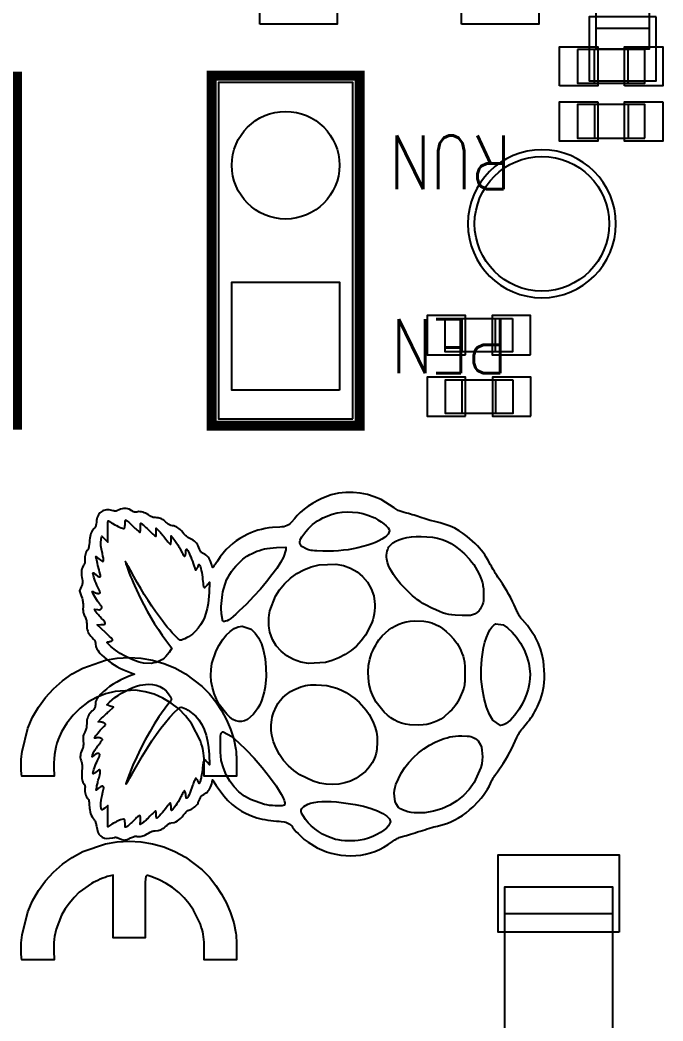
# Model space of a CAD drawing. Header units: millimetres. Extents: x -3139 to 3392, y -3139 to 3139.
# Drawn here: x 2867.45 to 2877.01, y -168.21 to -153.34 of the extents above; entities that cross this region are included whole.
import ezdxf
from ezdxf.enums import TextEntityAlignment as Align

# ---------------------------------------------------------------- set-up
doc = ezdxf.new("R2010")
doc.units = ezdxf.units.MM
for name, color, linetype in [('PARTS_BOTTOM', 12, 'Continuous'), ('PARTS_TOP', 30, 'Continuous'), ('PINS_BOTTOM', 5, 'Continuous'), ('PINS_TOP', 1, 'Continuous'), ('SILK_BOTTOM', 85, 'Continuous'), ('SILK_TOP', 2, 'Continuous')]:
    doc.layers.add(name, color=color, linetype=linetype)
doc.styles.get("Standard").update_dxf_attribs({"font": 'txt.shx'})

# ---------------------------------------------------------------- blocks, each defined once
blk = doc.blocks.new('rasp')
at = {"layer": 'PARTS_BOTTOM'}
for points in [[(-145.655, -241.494), (-144.055, -241.494), (-144.055, -240.694), (-145.655, -240.694), (-145.655, -241.494)], [(-144.355, -240.694), (-144.355, -241.494)], [(-140.05, -242.732), (-139.55, -242.732), (-139.55, -243.732), (-140.05, -243.732), (-140.05, -242.732)], [(-139.135, -242.728), (-138.635, -242.728), (-138.635, -243.728), (-139.135, -243.728), (-139.135, -242.728)], [(-139.55, -242.982), (-140.05, -242.982)], [(-138.635, -242.978), (-139.135, -242.978)], [(-138.635, -243.478), (-139.135, -243.478)], [(-139.55, -243.482), (-140.05, -243.482)]]:
    blk.add_lwpolyline(points, dxfattribs=at)
blk.add_lwpolyline([(-142.555, -242.294, 1), (-140.355, -242.294, 1), (-142.555, -242.294)], format="xyb", dxfattribs=at)
at = {"layer": 'PARTS_TOP'}
for points in [[(-144.045, -241.764), (-143.545, -241.764), (-143.545, -240.764), (-144.045, -240.764), (-144.045, -241.764)], [(-142.725, -240.764), (-143.225, -240.764), (-143.225, -241.764), (-142.725, -241.764), (-142.725, -240.764)], [(-143.545, -241.014), (-144.045, -241.014)], [(-143.225, -241.014), (-142.725, -241.014)], [(-128.405, -242.844), (-131.605, -242.844), (-131.605, -241.244), (-128.405, -241.244), (-128.405, -242.844)], [(-131.205, -242.844), (-131.205, -241.244)], [(-143.545, -241.514), (-144.045, -241.514)], [(-143.225, -241.514), (-142.725, -241.514)], [(-138.555, -245.104), (-143.555, -245.104), (-143.555, -247.104), (-138.555, -247.104), (-138.555, -245.104)]]:
    blk.add_lwpolyline(points, dxfattribs=at)
at = {"layer": 'PINS_BOTTOM'}
for points in [[(-144.53, -240.594), (-144.53, -241.594), (-143.58, -241.594), (-143.58, -240.594)], [(-139.51, -242.462), (-140.09, -242.462), (-140.09, -243.032), (-139.51, -243.032)], [(-138.595, -242.458), (-139.175, -242.458), (-139.175, -243.028), (-138.595, -243.028)], [(-139.51, -243.432), (-140.09, -243.432), (-140.09, -244.002), (-139.51, -244.002)], [(-138.595, -243.428), (-139.175, -243.428), (-139.175, -243.998), (-138.595, -243.998)], [(-138.985, -245.304), (-138.985, -246.904), (-140.585, -246.904), (-140.585, -245.304)]]:
    blk.add_lwpolyline(points, close=True, dxfattribs=at)
for centre, radius in [((-141.455, -242.294), 1), ((-142.325, -246.104), 0.8)]:
    blk.add_circle(centre, radius, dxfattribs=at)
at = {"layer": 'PINS_TOP'}
for points in [[(-143.505, -241.064), (-144.085, -241.064), (-144.085, -240.494), (-143.505, -240.494)], [(-143.265, -240.494), (-142.685, -240.494), (-142.685, -241.064), (-143.265, -241.064)], [(-130.93, -241.144), (-130.93, -242.944), (-132.08, -242.944), (-132.08, -241.144)], [(-143.505, -242.034), (-144.085, -242.034), (-144.085, -241.464), (-143.505, -241.464)], [(-143.265, -241.464), (-142.685, -241.464), (-142.685, -242.034), (-143.265, -242.034)], [(-144.422, -243.488), (-146.222, -243.488), (-146.222, -242.338), (-144.422, -242.338)], [(-144.422, -246.488), (-146.222, -246.488), (-146.222, -245.338), (-144.422, -245.338)], [(-138.985, -245.304), (-138.985, -246.904), (-140.585, -246.904), (-140.585, -245.304)]]:
    blk.add_lwpolyline(points, close=True, dxfattribs=at)
blk.add_circle((-142.325, -246.104), 0.8, dxfattribs=at)
at = {"layer": 'SILK_BOTTOM'}
for points in [[(-133.615, -250.023), (-133.96, -249.936), (-134.122, -249.865), (-134.274, -249.777), (-134.416, -249.674), (-134.547, -249.555), (-134.664, -249.422), (-134.766, -249.276), (-134.853, -249.118), (-134.97, -248.781), (-135, -248.607), (-135.009, -248.432), (-135, -248.257), (-134.971, -248.084), (-134.923, -247.914), (-134.856, -247.75), (-134.769, -247.592), (-134.581, -247.345), (-134.47, -247.237), (-134.35, -247.14), (-134.222, -247.055), (-134.086, -246.982), (-133.943, -246.922), (-133.795, -246.876), (-133.643, -246.844), (-133.612, -246.84), (-133.59, -246.839), (-133.565, -246.837), (-133.538, -246.836), (-133.508, -246.835), (-133.478, -246.834), (-133.446, -246.834), (-133.415, -246.834), (-133.247, -246.834), (-133.247, -247.075), (-133.247, -247.315), (-133.407, -247.315), (-133.507, -247.317), (-133.549, -247.32), (-133.587, -247.324), (-133.623, -247.329), (-133.659, -247.337), (-133.694, -247.346), (-133.732, -247.358), (-133.773, -247.372), (-134.032, -247.504), (-134.145, -247.592), (-134.246, -247.693), (-134.334, -247.806), (-134.407, -247.928), (-134.463, -248.058), (-134.502, -248.194), (-134.523, -248.335), (-134.507, -248.638), (-134.471, -248.781), (-134.417, -248.917), (-134.346, -249.043), (-134.258, -249.16), (-134.155, -249.265), (-134.036, -249.357), (-133.904, -249.435), (-133.791, -249.485), (-133.736, -249.504), (-133.68, -249.52), (-133.624, -249.532), (-133.567, -249.541), (-133.507, -249.547), (-133.445, -249.55), (-133.38, -249.55), (-133.247, -249.547), (-133.247, -249.787), (-133.247, -250.026), (-133.28, -250.032), (-133.334, -250.036), (-133.37, -250.037), (-133.41, -250.037), (-133.453, -250.035), (-133.497, -250.034), (-133.539, -250.031), (-133.579, -250.027)], [(-130.888, -250.023), (-131.233, -249.936), (-131.395, -249.865), (-131.548, -249.777), (-131.69, -249.674), (-131.82, -249.555), (-131.937, -249.422), (-132.039, -249.276), (-132.126, -249.118), (-132.244, -248.781), (-132.273, -248.607), (-132.283, -248.432), (-132.273, -248.257), (-132.244, -248.084), (-132.196, -247.914), (-132.129, -247.75), (-132.043, -247.592), (-131.854, -247.345), (-131.744, -247.237), (-131.624, -247.14), (-131.495, -247.055), (-131.359, -246.982), (-131.217, -246.922), (-131.068, -246.876), (-130.916, -246.844), (-130.885, -246.84), (-130.863, -246.839), (-130.838, -246.837), (-130.811, -246.836), (-130.782, -246.835), (-130.751, -246.834), (-130.72, -246.834), (-130.688, -246.834), (-130.52, -246.834), (-130.52, -247.075), (-130.52, -247.315), (-130.68, -247.315), (-130.78, -247.317), (-130.822, -247.32), (-130.861, -247.324), (-130.897, -247.329), (-130.932, -247.337), (-130.968, -247.346), (-131.005, -247.358), (-131.046, -247.372), (-131.256, -247.472), (-131.351, -247.537), (-131.439, -247.611), (-131.52, -247.693), (-131.592, -247.784), (-131.654, -247.881), (-131.707, -247.984), (-131.749, -248.093), (-131.77, -248.151), (-131.77, -248.169), (-131.756, -248.181), (-131.723, -248.188), (-131.667, -248.192), (-131.582, -248.193), (-131.464, -248.193), (-131.307, -248.193), (-130.844, -248.193), (-130.844, -248.431), (-130.844, -248.67), (-131.308, -248.67), (-131.774, -248.67), (-131.767, -248.708), (-131.754, -248.757), (-131.743, -248.789), (-131.73, -248.824), (-131.715, -248.861), (-131.699, -248.897), (-131.683, -248.932), (-131.666, -248.964), (-131.651, -248.992), (-131.521, -249.171), (-131.445, -249.249), (-131.362, -249.319), (-131.274, -249.381), (-131.18, -249.434), (-131.08, -249.478), (-130.976, -249.513), (-130.866, -249.538), (-130.827, -249.544), (-130.807, -249.547), (-130.786, -249.548), (-130.763, -249.55), (-130.739, -249.55), (-130.713, -249.551), (-130.684, -249.551), (-130.653, -249.55), (-130.52, -249.547), (-130.52, -249.787), (-130.52, -250.026), (-130.553, -250.032), (-130.607, -250.036), (-130.643, -250.037), (-130.684, -250.037), (-130.726, -250.035), (-130.77, -250.034), (-130.812, -250.031), (-130.852, -250.027)]]:
    blk.add_lwpolyline(points, close=True, dxfattribs=at)
at = {"layer": 'SILK_TOP'}
for points in [[(-133.474, -249.145), (-133.455, -249.139), (-133.445, -249.136), (-133.435, -249.134), (-133.424, -249.132), (-133.414, -249.131), (-133.404, -249.13), (-133.395, -249.13), (-133.387, -249.13), (-133.302, -249.135), (-133.267, -249.136), (-133.238, -249.135), (-133.212, -249.133), (-133.191, -249.129), (-133.172, -249.124), (-133.157, -249.117), (-133.144, -249.109), (-133.127, -249.098), (-133.119, -249.094), (-133.112, -249.091), (-133.104, -249.088), (-133.097, -249.087), (-133.09, -249.086), (-133.083, -249.086), (-133.076, -249.087), (-133.04, -249.089), (-133.02, -249.087), (-132.998, -249.083), (-132.978, -249.078), (-132.958, -249.072), (-132.941, -249.065), (-132.926, -249.056), (-132.916, -249.048), (-132.905, -249.038), (-132.898, -249.035), (-132.891, -249.032), (-132.882, -249.03), (-132.872, -249.028), (-132.86, -249.027), (-132.846, -249.026), (-132.83, -249.026), (-132.773, -249.022), (-132.745, -249.017), (-132.717, -249.011), (-132.691, -249.003), (-132.666, -248.993), (-132.644, -248.982), (-132.624, -248.97), (-132.606, -248.957), (-132.588, -248.943), (-132.578, -248.938), (-132.568, -248.933), (-132.558, -248.929), (-132.546, -248.925), (-132.534, -248.922), (-132.52, -248.92), (-132.504, -248.918), (-132.417, -248.898), (-132.384, -248.881), (-132.358, -248.858), (-132.339, -248.831), (-132.327, -248.799), (-132.322, -248.762), (-132.324, -248.72), (-132.332, -248.673), (-132.338, -248.648), (-132.339, -248.637), (-132.339, -248.628), (-132.338, -248.618), (-132.336, -248.609), (-132.332, -248.599), (-132.327, -248.588), (-132.321, -248.576), (-132.304, -248.538), (-132.3, -248.521), (-132.298, -248.505), (-132.299, -248.488), (-132.303, -248.471), (-132.309, -248.452), (-132.318, -248.432), (-132.329, -248.408), (-132.343, -248.38), (-132.348, -248.368), (-132.352, -248.357), (-132.354, -248.348), (-132.355, -248.339), (-132.356, -248.33), (-132.354, -248.321), (-132.352, -248.312), (-132.349, -248.28), (-132.35, -248.262), (-132.354, -248.244), (-132.359, -248.225), (-132.367, -248.205), (-132.376, -248.185), (-132.388, -248.164), (-132.401, -248.143), (-132.415, -248.119), (-132.421, -248.108), (-132.425, -248.097), (-132.429, -248.086), (-132.432, -248.076), (-132.434, -248.065), (-132.435, -248.054), (-132.436, -248.042), (-132.439, -248.001), (-132.444, -247.982), (-132.45, -247.963), (-132.459, -247.945), (-132.469, -247.928), (-132.481, -247.911), (-132.495, -247.894), (-132.511, -247.877), (-132.528, -247.86), (-132.534, -247.851), (-132.54, -247.843), (-132.544, -247.835), (-132.547, -247.828), (-132.55, -247.82), (-132.551, -247.813), (-132.552, -247.805), (-132.56, -247.76), (-132.569, -247.737), (-132.583, -247.713), (-132.599, -247.69), (-132.62, -247.667), (-132.643, -247.644), (-132.67, -247.621), (-132.699, -247.6), (-132.712, -247.59), (-132.718, -247.584), (-132.724, -247.579), (-132.728, -247.573), (-132.732, -247.568), (-132.735, -247.563), (-132.737, -247.559), (-132.737, -247.556), (-132.745, -247.527), (-132.754, -247.509), (-132.765, -247.491), (-132.777, -247.472), (-132.791, -247.454), (-132.805, -247.438), (-132.819, -247.425), (-132.833, -247.415), (-132.848, -247.406), (-132.857, -247.402), (-132.867, -247.397), (-132.877, -247.393), (-132.886, -247.389), (-132.896, -247.385), (-132.904, -247.382), (-132.913, -247.379), (-132.932, -247.372), (-132.94, -247.367), (-132.947, -247.362), (-132.954, -247.355), (-132.96, -247.348), (-132.966, -247.339), (-132.971, -247.329), (-132.976, -247.318), (-132.997, -247.284), (-133.011, -247.268), (-133.027, -247.254), (-133.045, -247.241), (-133.065, -247.229), (-133.086, -247.219), (-133.11, -247.21), (-133.135, -247.203), (-133.191, -247.189), (-133.106, -247.136), (-132.953, -247.022), (-132.886, -246.962), (-132.827, -246.898), (-132.775, -246.832), (-132.729, -246.762), (-132.69, -246.689), (-132.656, -246.612), (-132.63, -246.531), (-132.61, -246.455), (-132.602, -246.413), (-132.594, -246.369), (-132.588, -246.325), (-132.582, -246.282), (-132.578, -246.241), (-132.576, -246.202), (-132.575, -246.168), (-132.57, -246.124), (-132.564, -246.102), (-132.556, -246.082), (-132.546, -246.062), (-132.534, -246.044), (-132.521, -246.028), (-132.507, -246.014), (-132.491, -246.003), (-132.448, -245.97), (-132.421, -245.946), (-132.393, -245.918), (-132.364, -245.888), (-132.335, -245.857), (-132.308, -245.826), (-132.285, -245.797), (-132.265, -245.77), (-132.184, -245.634), (-132.152, -245.566), (-132.125, -245.498), (-132.103, -245.428), (-132.086, -245.358), (-132.074, -245.285), (-132.067, -245.211), (-132.064, -245.134), (-132.075, -244.986), (-132.088, -244.915), (-132.106, -244.844), (-132.13, -244.776), (-132.158, -244.709), (-132.192, -244.643), (-132.231, -244.579), (-132.274, -244.517), (-132.3, -244.48), (-132.311, -244.463), (-132.32, -244.447), (-132.328, -244.431), (-132.335, -244.416), (-132.341, -244.4), (-132.347, -244.384), (-132.351, -244.367), (-132.36, -244.331), (-132.367, -244.306), (-132.376, -244.277), (-132.385, -244.246), (-132.395, -244.212), (-132.406, -244.177), (-132.418, -244.142), (-132.429, -244.106), (-132.452, -244.034), (-132.463, -243.998), (-132.474, -243.963), (-132.483, -243.929), (-132.492, -243.899), (-132.5, -243.871), (-132.506, -243.848), (-132.51, -243.83), (-132.545, -243.709), (-132.569, -243.65), (-132.596, -243.591), (-132.628, -243.534), (-132.663, -243.477), (-132.702, -243.422), (-132.745, -243.369), (-132.791, -243.317), (-132.874, -243.236), (-132.919, -243.198), (-132.964, -243.163), (-133.009, -243.131), (-133.053, -243.102), (-133.095, -243.077), (-133.136, -243.057), (-133.174, -243.042), (-133.192, -243.033), (-133.205, -243.026), (-133.22, -243.017), (-133.237, -243.006), (-133.255, -242.995), (-133.274, -242.982), (-133.293, -242.969), (-133.312, -242.955), (-133.434, -242.872), (-133.492, -242.835), (-133.549, -242.801), (-133.604, -242.769), (-133.659, -242.741), (-133.713, -242.714), (-133.768, -242.69), (-133.822, -242.667), (-133.853, -242.653), (-133.87, -242.644), (-133.887, -242.634), (-133.904, -242.622), (-133.921, -242.61), (-133.939, -242.597), (-133.956, -242.583), (-133.973, -242.569), (-134.047, -242.506), (-134.08, -242.48), (-134.112, -242.457), (-134.144, -242.436), (-134.176, -242.416), (-134.209, -242.397), (-134.245, -242.379), (-134.283, -242.36), (-134.386, -242.316), (-134.435, -242.299), (-134.484, -242.285), (-134.534, -242.274), (-134.585, -242.266), (-134.638, -242.261), (-134.695, -242.258), (-134.756, -242.257), (-134.957, -242.271), (-135.051, -242.289), (-135.141, -242.316), (-135.229, -242.351), (-135.315, -242.395), (-135.399, -242.448), (-135.484, -242.51), (-135.569, -242.583), (-135.596, -242.605), (-135.611, -242.616), (-135.626, -242.626), (-135.642, -242.636), (-135.657, -242.646), (-135.673, -242.654), (-135.688, -242.661), (-135.702, -242.667), (-135.793, -242.706), (-135.844, -242.731), (-135.896, -242.758), (-135.948, -242.786), (-136.001, -242.817), (-136.053, -242.848), (-136.103, -242.879), (-136.15, -242.911), (-136.203, -242.947), (-136.231, -242.965), (-136.26, -242.983), (-136.288, -243), (-136.316, -243.017), (-136.342, -243.032), (-136.366, -243.045), (-136.387, -243.056), (-136.464, -243.098), (-136.5, -243.121), (-136.535, -243.144), (-136.569, -243.169), (-136.603, -243.195), (-136.636, -243.223), (-136.67, -243.253), (-136.703, -243.286), (-136.809, -243.403), (-136.854, -243.463), (-136.894, -243.526), (-136.93, -243.591), (-136.961, -243.659), (-136.988, -243.731), (-137.011, -243.806), (-137.03, -243.886), (-137.041, -243.93), (-137.048, -243.956), (-137.056, -243.985), (-137.065, -244.015), (-137.074, -244.046), (-137.084, -244.077), (-137.094, -244.107), (-137.104, -244.135), (-137.123, -244.192), (-137.132, -244.221), (-137.141, -244.249), (-137.149, -244.275), (-137.156, -244.3), (-137.162, -244.322), (-137.167, -244.341), (-137.17, -244.356), (-137.178, -244.387), (-137.183, -244.402), (-137.189, -244.417), (-137.196, -244.431), (-137.204, -244.445), (-137.213, -244.46), (-137.223, -244.474), (-137.234, -244.489), (-137.356, -244.684), (-137.4, -244.786), (-137.433, -244.889), (-137.454, -244.995), (-137.464, -245.102), (-137.463, -245.21), (-137.45, -245.319), (-137.425, -245.429), (-137.374, -245.567), (-137.34, -245.636), (-137.301, -245.704), (-137.259, -245.769), (-137.214, -245.83), (-137.167, -245.886), (-137.118, -245.934), (-137.07, -245.974), (-137.019, -246.017), (-136.999, -246.039), (-136.983, -246.06), (-136.97, -246.083), (-136.961, -246.107), (-136.954, -246.132), (-136.95, -246.159), (-136.949, -246.189), (-136.943, -246.297), (-136.936, -246.352), (-136.926, -246.408), (-136.914, -246.463), (-136.9, -246.517), (-136.883, -246.57), (-136.864, -246.62), (-136.844, -246.668), (-136.781, -246.785), (-136.745, -246.839), (-136.705, -246.89), (-136.661, -246.939), (-136.613, -246.986), (-136.561, -247.031), (-136.504, -247.076), (-136.442, -247.119), (-136.409, -247.142), (-136.394, -247.152), (-136.38, -247.161), (-136.369, -247.17), (-136.359, -247.177), (-136.352, -247.182), (-136.347, -247.186), (-136.346, -247.188), (-136.349, -247.19), (-136.353, -247.192), (-136.358, -247.193), (-136.364, -247.195), (-136.371, -247.197), (-136.378, -247.199), (-136.387, -247.202), (-136.396, -247.204), (-136.442, -247.221), (-136.463, -247.231), (-136.483, -247.243), (-136.5, -247.256), (-136.516, -247.27), (-136.53, -247.286), (-136.541, -247.302), (-136.55, -247.319), (-136.561, -247.341), (-136.567, -247.349), (-136.573, -247.357), (-136.58, -247.363), (-136.588, -247.369), (-136.598, -247.374), (-136.609, -247.379), (-136.622, -247.384), (-136.669, -247.403), (-136.69, -247.415), (-136.708, -247.428), (-136.725, -247.443), (-136.74, -247.46), (-136.753, -247.478), (-136.765, -247.498), (-136.775, -247.52), (-136.788, -247.546), (-136.795, -247.558), (-136.803, -247.569), (-136.811, -247.58), (-136.819, -247.59), (-136.828, -247.599), (-136.838, -247.608), (-136.848, -247.616), (-136.892, -247.652), (-136.91, -247.671), (-136.926, -247.69), (-136.939, -247.709), (-136.951, -247.728), (-136.959, -247.747), (-136.965, -247.766), (-136.969, -247.785), (-136.973, -247.809), (-136.977, -247.82), (-136.981, -247.83), (-136.986, -247.84), (-136.993, -247.851), (-137.001, -247.861), (-137.01, -247.872), (-137.02, -247.883), (-137.049, -247.917), (-137.06, -247.933), (-137.07, -247.95), (-137.077, -247.966), (-137.082, -247.983), (-137.086, -248.001), (-137.088, -248.02), (-137.089, -248.041), (-137.09, -248.062), (-137.092, -248.073), (-137.095, -248.084), (-137.1, -248.095), (-137.105, -248.106), (-137.111, -248.118), (-137.119, -248.13), (-137.128, -248.144), (-137.153, -248.186), (-137.162, -248.207), (-137.169, -248.228), (-137.174, -248.248), (-137.177, -248.267), (-137.178, -248.285), (-137.176, -248.302), (-137.172, -248.318), (-137.168, -248.332), (-137.168, -248.339), (-137.169, -248.346), (-137.17, -248.353), (-137.173, -248.361), (-137.177, -248.37), (-137.183, -248.379), (-137.189, -248.39), (-137.212, -248.432), (-137.219, -248.452), (-137.223, -248.473), (-137.225, -248.494), (-137.224, -248.515), (-137.22, -248.536), (-137.214, -248.557), (-137.205, -248.578), (-137.193, -248.604), (-137.19, -248.614), (-137.187, -248.624), (-137.186, -248.633), (-137.186, -248.641), (-137.187, -248.65), (-137.189, -248.658), (-137.192, -248.668), (-137.201, -248.707), (-137.204, -248.727), (-137.204, -248.748), (-137.203, -248.768), (-137.2, -248.787), (-137.195, -248.805), (-137.189, -248.822), (-137.181, -248.837), (-137.159, -248.865), (-137.145, -248.877), (-137.129, -248.887), (-137.112, -248.896), (-137.092, -248.904), (-137.07, -248.91), (-137.046, -248.914), (-137.02, -248.918), (-136.992, -248.922), (-136.98, -248.924), (-136.969, -248.927), (-136.958, -248.931), (-136.949, -248.935), (-136.941, -248.939), (-136.933, -248.944), (-136.926, -248.95), (-136.891, -248.978), (-136.872, -248.989), (-136.852, -248.998), (-136.831, -249.006), (-136.808, -249.012), (-136.782, -249.016), (-136.755, -249.02), (-136.724, -249.022), (-136.683, -249.026), (-136.666, -249.028), (-136.652, -249.031), (-136.639, -249.034), (-136.629, -249.037), (-136.62, -249.041), (-136.612, -249.046), (-136.605, -249.051), (-136.579, -249.068), (-136.563, -249.075), (-136.545, -249.081), (-136.527, -249.085), (-136.508, -249.089), (-136.489, -249.09), (-136.471, -249.09), (-136.454, -249.088), (-136.437, -249.087), (-136.429, -249.087), (-136.422, -249.088), (-136.414, -249.09), (-136.407, -249.093), (-136.399, -249.097), (-136.391, -249.101), (-136.383, -249.107), (-136.348, -249.125), (-136.326, -249.132), (-136.303, -249.137), (-136.278, -249.139), (-136.253, -249.14), (-136.227, -249.139), (-136.201, -249.136), (-136.177, -249.131), (-136.149, -249.125), (-136.138, -249.124), (-136.127, -249.124), (-136.116, -249.125), (-136.105, -249.127), (-136.092, -249.131), (-136.078, -249.136), (-136.06, -249.143), (-135.999, -249.168), (-135.926, -249.142), (-135.891, -249.13), (-135.874, -249.125), (-135.858, -249.122), (-135.842, -249.119), (-135.825, -249.117), (-135.808, -249.116), (-135.788, -249.116), (-135.767, -249.116), (-135.726, -249.117), (-135.709, -249.116), (-135.694, -249.114), (-135.68, -249.112), (-135.667, -249.108), (-135.654, -249.103), (-135.64, -249.097), (-135.625, -249.09), (-135.598, -249.077), (-135.585, -249.072), (-135.572, -249.068), (-135.559, -249.065), (-135.545, -249.063), (-135.53, -249.062), (-135.515, -249.061), (-135.498, -249.061), (-135.447, -249.057), (-135.424, -249.053), (-135.403, -249.047), (-135.384, -249.038), (-135.365, -249.028), (-135.346, -249.014), (-135.327, -248.998), (-135.307, -248.979), (-135.285, -248.958), (-135.275, -248.95), (-135.266, -248.944), (-135.257, -248.939), (-135.248, -248.936), (-135.238, -248.934), (-135.226, -248.933), (-135.213, -248.933), (-135.176, -248.928), (-135.157, -248.921), (-135.138, -248.911), (-135.117, -248.897), (-135.095, -248.88), (-135.071, -248.859), (-135.046, -248.834), (-135.017, -248.804), (-134.955, -248.731), (-134.927, -248.693), (-134.9, -248.653), (-134.876, -248.611), (-134.852, -248.568), (-134.831, -248.523), (-134.81, -248.475), (-134.791, -248.425), (-134.764, -248.352), (-134.733, -248.432), (-134.678, -248.556), (-134.646, -248.614), (-134.613, -248.669), (-134.578, -248.721), (-134.542, -248.768), (-134.505, -248.812), (-134.466, -248.851), (-134.427, -248.884), (-134.396, -248.907), (-134.383, -248.915), (-134.372, -248.921), (-134.361, -248.926), (-134.35, -248.929), (-134.338, -248.931), (-134.326, -248.933), (-134.313, -248.933), (-134.288, -248.934), (-134.277, -248.936), (-134.268, -248.939), (-134.259, -248.943), (-134.25, -248.949), (-134.24, -248.957), (-134.229, -248.967), (-134.217, -248.979), (-134.178, -249.014), (-134.16, -249.028), (-134.141, -249.038), (-134.121, -249.047), (-134.1, -249.053), (-134.078, -249.057), (-134.054, -249.06), (-134.028, -249.061), (-133.995, -249.062), (-133.98, -249.063), (-133.967, -249.065), (-133.954, -249.069), (-133.941, -249.073), (-133.928, -249.078), (-133.915, -249.084), (-133.901, -249.091), (-133.873, -249.105), (-133.86, -249.11), (-133.848, -249.113), (-133.836, -249.115), (-133.822, -249.116), (-133.807, -249.116), (-133.79, -249.116), (-133.769, -249.114), (-133.733, -249.111), (-133.717, -249.111), (-133.703, -249.112), (-133.691, -249.114), (-133.678, -249.116), (-133.666, -249.119), (-133.654, -249.124), (-133.641, -249.129), (-133.595, -249.147), (-133.575, -249.153), (-133.556, -249.156), (-133.539, -249.158), (-133.523, -249.158), (-133.507, -249.155), (-133.491, -249.151)], [(-134.988, -243.189), (-135.16, -243.161), (-135.236, -243.141), (-135.306, -243.119), (-135.367, -243.095), (-135.419, -243.068), (-135.461, -243.04), (-135.492, -243.011), (-135.511, -242.981), (-135.494, -242.869), (-135.451, -242.804), (-135.388, -242.738), (-135.31, -242.673), (-135.221, -242.612), (-135.124, -242.559), (-135.022, -242.517), (-134.92, -242.488), (-134.769, -242.47), (-134.692, -242.472), (-134.616, -242.482), (-134.54, -242.498), (-134.464, -242.521), (-134.389, -242.551), (-134.315, -242.588), (-134.242, -242.631), (-134.151, -242.698), (-134.113, -242.731), (-134.08, -242.763), (-134.053, -242.795), (-134.031, -242.826), (-134.015, -242.856), (-134.005, -242.885), (-134.002, -242.911), (-134.077, -243.022), (-134.162, -243.072), (-134.272, -243.116), (-134.4, -243.152), (-134.541, -243.179), (-134.69, -243.195), (-134.841, -243.199)], [(-136.657, -244.568), (-136.714, -244.509), (-136.738, -244.467), (-136.759, -244.419), (-136.777, -244.363), (-136.791, -244.302), (-136.802, -244.235), (-136.808, -244.163), (-136.81, -244.088), (-136.799, -243.922), (-136.785, -243.848), (-136.765, -243.777), (-136.737, -243.71), (-136.702, -243.644), (-136.66, -243.579), (-136.609, -243.513), (-136.549, -243.446), (-136.473, -243.372), (-136.433, -243.339), (-136.391, -243.308), (-136.349, -243.28), (-136.305, -243.255), (-136.26, -243.232), (-136.213, -243.212), (-136.165, -243.194), (-136.119, -243.179), (-136.098, -243.174), (-136.078, -243.17), (-136.057, -243.166), (-136.035, -243.164), (-136.01, -243.163), (-135.983, -243.162), (-135.951, -243.162), (-135.889, -243.162), (-135.866, -243.163), (-135.847, -243.164), (-135.83, -243.168), (-135.813, -243.172), (-135.797, -243.178), (-135.78, -243.186), (-135.76, -243.195), (-135.728, -243.213), (-135.715, -243.221), (-135.704, -243.23), (-135.694, -243.238), (-135.685, -243.248), (-135.677, -243.258), (-135.669, -243.27), (-135.661, -243.282), (-135.647, -243.311), (-135.642, -243.325), (-135.638, -243.34), (-135.636, -243.358), (-135.634, -243.38), (-135.633, -243.406), (-135.632, -243.439), (-135.632, -243.48), (-135.637, -243.585), (-135.642, -243.632), (-135.65, -243.678), (-135.661, -243.723), (-135.676, -243.77), (-135.694, -243.819), (-135.717, -243.872), (-135.744, -243.931), (-135.791, -244.023), (-135.815, -244.064), (-135.84, -244.104), (-135.867, -244.142), (-135.897, -244.179), (-135.929, -244.217), (-135.965, -244.257), (-136.006, -244.299), (-136.106, -244.394), (-136.154, -244.434), (-136.201, -244.47), (-136.246, -244.502), (-136.291, -244.53), (-136.335, -244.554), (-136.378, -244.574), (-136.421, -244.59), (-136.473, -244.601), (-136.502, -244.602), (-136.531, -244.602), (-136.56, -244.599), (-136.588, -244.594), (-136.614, -244.587), (-136.637, -244.579)], [(-133.125, -244.466), (-133.293, -244.387), (-133.374, -244.333), (-133.452, -244.272), (-133.525, -244.203), (-133.593, -244.129), (-133.655, -244.05), (-133.709, -243.966), (-133.754, -243.88), (-133.792, -243.789), (-133.807, -243.746), (-133.819, -243.704), (-133.829, -243.662), (-133.836, -243.62), (-133.841, -243.577), (-133.844, -243.532), (-133.846, -243.485), (-133.843, -243.407), (-133.84, -243.376), (-133.835, -243.35), (-133.828, -243.326), (-133.819, -243.305), (-133.806, -243.285), (-133.791, -243.265), (-133.772, -243.244), (-133.715, -243.207), (-133.677, -243.194), (-133.633, -243.185), (-133.586, -243.18), (-133.535, -243.178), (-133.483, -243.182), (-133.43, -243.189), (-133.377, -243.201), (-133.151, -243.301), (-133.051, -243.374), (-132.961, -243.459), (-132.882, -243.557), (-132.816, -243.665), (-132.763, -243.781), (-132.725, -243.905), (-132.704, -244.034), (-132.7, -244.14), (-132.703, -244.191), (-132.709, -244.24), (-132.718, -244.285), (-132.73, -244.327), (-132.745, -244.365), (-132.762, -244.397), (-132.782, -244.424), (-132.834, -244.461), (-132.869, -244.474), (-132.907, -244.483), (-132.949, -244.488), (-132.993, -244.489), (-133.038, -244.486), (-133.082, -244.478)], [(-134.988, -244.853), (-135.068, -244.827), (-135.11, -244.809), (-135.153, -244.788), (-135.194, -244.765), (-135.234, -244.741), (-135.271, -244.716), (-135.305, -244.691), (-135.333, -244.667), (-135.419, -244.572), (-135.453, -244.523), (-135.482, -244.473), (-135.506, -244.422), (-135.525, -244.368), (-135.539, -244.311), (-135.548, -244.251), (-135.553, -244.187), (-135.55, -244.051), (-135.54, -243.99), (-135.525, -243.932), (-135.503, -243.876), (-135.475, -243.823), (-135.44, -243.77), (-135.398, -243.718), (-135.348, -243.665), (-135.282, -243.603), (-135.25, -243.577), (-135.218, -243.555), (-135.185, -243.534), (-135.151, -243.516), (-135.114, -243.499), (-135.073, -243.483), (-135.029, -243.467), (-134.985, -243.453), (-134.965, -243.449), (-134.943, -243.445), (-134.92, -243.443), (-134.892, -243.441), (-134.859, -243.44), (-134.82, -243.439), (-134.774, -243.439), (-134.684, -243.44), (-134.651, -243.441), (-134.623, -243.443), (-134.6, -243.446), (-134.578, -243.451), (-134.556, -243.457), (-134.532, -243.465), (-134.505, -243.475), (-134.426, -243.508), (-134.39, -243.525), (-134.356, -243.544), (-134.324, -243.564), (-134.294, -243.585), (-134.264, -243.608), (-134.235, -243.633), (-134.206, -243.661), (-134.126, -243.753), (-134.094, -243.799), (-134.068, -243.847), (-134.047, -243.896), (-134.03, -243.948), (-134.017, -244.003), (-134.009, -244.061), (-134.004, -244.124), (-134.009, -244.258), (-134.019, -244.32), (-134.035, -244.379), (-134.056, -244.435), (-134.083, -244.489), (-134.116, -244.541), (-134.155, -244.591), (-134.199, -244.64), (-134.347, -244.756), (-134.429, -244.801), (-134.517, -244.835), (-134.608, -244.86), (-134.702, -244.874), (-134.797, -244.878), (-134.893, -244.871)], [(-136.804, -245.862), (-136.885, -245.802), (-136.921, -245.77), (-136.954, -245.738), (-136.985, -245.704), (-137.013, -245.669), (-137.039, -245.631), (-137.063, -245.592), (-137.086, -245.55), (-137.141, -245.41), (-137.158, -245.337), (-137.169, -245.263), (-137.174, -245.187), (-137.172, -245.11), (-137.164, -245.033), (-137.149, -244.956), (-137.127, -244.88), (-137.084, -244.78), (-137.057, -244.731), (-137.028, -244.685), (-136.997, -244.644), (-136.968, -244.609), (-136.939, -244.582), (-136.913, -244.565), (-136.891, -244.559), (-136.845, -244.579), (-136.819, -244.602), (-136.794, -244.634), (-136.769, -244.673), (-136.744, -244.718), (-136.72, -244.769), (-136.698, -244.824), (-136.679, -244.884), (-136.64, -245.03), (-136.624, -245.102), (-136.612, -245.173), (-136.603, -245.245), (-136.596, -245.318), (-136.592, -245.393), (-136.591, -245.47), (-136.592, -245.55), (-136.595, -245.641), (-136.597, -245.675), (-136.599, -245.703), (-136.602, -245.726), (-136.606, -245.746), (-136.611, -245.764), (-136.617, -245.781), (-136.624, -245.798), (-136.655, -245.853), (-136.672, -245.872), (-136.69, -245.884), (-136.71, -245.891), (-136.731, -245.892), (-136.753, -245.888), (-136.778, -245.877)], [(-132.798, -245.835), (-132.833, -245.774), (-132.847, -245.732), (-132.858, -245.683), (-132.865, -245.627), (-132.87, -245.565), (-132.872, -245.498), (-132.87, -245.426), (-132.865, -245.349), (-132.828, -245.071), (-132.8, -244.946), (-132.768, -244.834), (-132.732, -244.737), (-132.694, -244.657), (-132.653, -244.598), (-132.611, -244.56), (-132.569, -244.547), (-132.509, -244.574), (-132.476, -244.605), (-132.443, -244.645), (-132.41, -244.694), (-132.379, -244.748), (-132.351, -244.808), (-132.327, -244.871), (-132.308, -244.935), (-132.292, -245.025), (-132.287, -245.074), (-132.285, -245.125), (-132.285, -245.176), (-132.287, -245.226), (-132.292, -245.275), (-132.299, -245.321), (-132.308, -245.364), (-132.354, -245.493), (-132.386, -245.555), (-132.423, -245.615), (-132.464, -245.672), (-132.508, -245.724), (-132.556, -245.771), (-132.605, -245.811), (-132.656, -245.844), (-132.698, -245.866), (-132.715, -245.871), (-132.73, -245.874), (-132.743, -245.873), (-132.756, -245.868), (-132.769, -245.861), (-132.783, -245.849)], [(-135.705, -246.34), (-135.921, -246.256), (-136.018, -246.194), (-136.107, -246.119), (-136.187, -246.034), (-136.256, -245.938), (-136.313, -245.834), (-136.357, -245.723), (-136.388, -245.605), (-136.398, -245.359), (-136.376, -245.244), (-136.337, -245.138), (-136.283, -245.043), (-136.213, -244.959), (-136.13, -244.888), (-136.033, -244.833), (-135.925, -244.794), (-135.844, -244.781), (-135.799, -244.779), (-135.753, -244.78), (-135.706, -244.783), (-135.659, -244.789), (-135.612, -244.798), (-135.568, -244.809), (-135.526, -244.823), (-135.34, -244.918), (-135.256, -244.981), (-135.18, -245.052), (-135.112, -245.132), (-135.053, -245.219), (-135.004, -245.312), (-134.965, -245.41), (-134.937, -245.512), (-134.923, -245.762), (-134.943, -245.878), (-134.98, -245.986), (-135.033, -246.084), (-135.102, -246.17), (-135.184, -246.243), (-135.279, -246.3), (-135.386, -246.34), (-135.448, -246.35), (-135.485, -246.354), (-135.523, -246.355), (-135.561, -246.355), (-135.6, -246.354), (-135.638, -246.35), (-135.673, -246.346)], [(-134.19, -246.284), (-134.287, -246.24), (-134.331, -246.213), (-134.372, -246.183), (-134.41, -246.15), (-134.445, -246.113), (-134.477, -246.073), (-134.505, -246.03), (-134.531, -245.983), (-134.562, -245.915), (-134.574, -245.88), (-134.584, -245.845), (-134.592, -245.809), (-134.598, -245.772), (-134.602, -245.733), (-134.605, -245.692), (-134.605, -245.649), (-134.592, -245.493), (-134.576, -245.417), (-134.553, -245.344), (-134.524, -245.273), (-134.489, -245.204), (-134.447, -245.138), (-134.399, -245.074), (-134.346, -245.013), (-134.227, -244.907), (-134.165, -244.863), (-134.101, -244.826), (-134.035, -244.796), (-133.968, -244.772), (-133.899, -244.755), (-133.829, -244.745), (-133.758, -244.742), (-133.641, -244.75), (-133.588, -244.76), (-133.538, -244.775), (-133.49, -244.794), (-133.444, -244.817), (-133.401, -244.846), (-133.358, -244.88), (-133.316, -244.918), (-133.21, -245.059), (-133.173, -245.139), (-133.146, -245.224), (-133.129, -245.314), (-133.123, -245.407), (-133.129, -245.502), (-133.145, -245.599), (-133.173, -245.697), (-133.267, -245.893), (-133.33, -245.982), (-133.402, -246.063), (-133.482, -246.135), (-133.569, -246.196), (-133.661, -246.247), (-133.758, -246.285), (-133.857, -246.311), (-133.927, -246.318), (-133.966, -246.319), (-134.006, -246.317), (-134.047, -246.314), (-134.086, -246.309), (-134.124, -246.302), (-134.159, -246.294)], [(-136.019, -247.03), (-136.116, -247), (-136.162, -246.981), (-136.205, -246.96), (-136.247, -246.936), (-136.288, -246.909), (-136.328, -246.879), (-136.366, -246.846), (-136.404, -246.81), (-136.45, -246.762), (-136.469, -246.741), (-136.486, -246.721), (-136.5, -246.701), (-136.514, -246.681), (-136.526, -246.66), (-136.539, -246.637), (-136.551, -246.612), (-136.588, -246.53), (-136.602, -246.492), (-136.614, -246.455), (-136.623, -246.417), (-136.631, -246.378), (-136.637, -246.336), (-136.641, -246.29), (-136.644, -246.239), (-136.651, -246.102), (-136.612, -246.102), (-136.499, -246.138), (-136.422, -246.18), (-136.334, -246.237), (-136.238, -246.307), (-136.135, -246.389), (-136.027, -246.48), (-135.916, -246.581), (-135.804, -246.688), (-135.697, -246.798), (-135.654, -246.843), (-135.62, -246.883), (-135.592, -246.918), (-135.571, -246.948), (-135.557, -246.974), (-135.548, -246.996), (-135.545, -247.014), (-135.547, -247.026), (-135.549, -247.031), (-135.552, -247.035), (-135.557, -247.038), (-135.564, -247.041), (-135.572, -247.043), (-135.583, -247.045), (-135.595, -247.046), (-135.614, -247.049), (-135.624, -247.05), (-135.633, -247.052), (-135.643, -247.053), (-135.652, -247.055), (-135.66, -247.056), (-135.667, -247.057), (-135.673, -247.058), (-135.729, -247.061), (-135.768, -247.06), (-135.812, -247.058), (-135.857, -247.054), (-135.903, -247.049), (-135.946, -247.044), (-135.986, -247.037)], [(-133.869, -247.066), (-133.883, -247.062), (-133.888, -247.059), (-133.893, -247.056), (-133.898, -247.053), (-133.901, -247.049), (-133.904, -247.045), (-133.906, -247.04), (-133.907, -247.035), (-133.835, -246.904), (-133.749, -246.805), (-133.639, -246.692), (-133.512, -246.573), (-133.375, -246.455), (-133.236, -246.343), (-133.103, -246.246), (-132.981, -246.169), (-132.933, -246.145), (-132.909, -246.135), (-132.888, -246.127), (-132.868, -246.122), (-132.85, -246.118), (-132.835, -246.117), (-132.824, -246.119), (-132.816, -246.123), (-132.807, -246.156), (-132.806, -246.185), (-132.805, -246.221), (-132.807, -246.26), (-132.809, -246.301), (-132.813, -246.343), (-132.819, -246.382), (-132.826, -246.417), (-132.899, -246.626), (-132.952, -246.717), (-133.016, -246.799), (-133.09, -246.871), (-133.173, -246.934), (-133.267, -246.987), (-133.369, -247.029), (-133.48, -247.06), (-133.549, -247.068), (-133.597, -247.071), (-133.65, -247.073), (-133.704, -247.074), (-133.756, -247.074), (-133.803, -247.072), (-133.842, -247.07)], [(-134.92, -247.199), (-135.108, -247.138), (-135.194, -247.094), (-135.272, -247.044), (-135.341, -246.989), (-135.397, -246.931), (-135.439, -246.871), (-135.466, -246.811), (-135.476, -246.752), (-135.429, -246.617), (-135.374, -246.559), (-135.301, -246.508), (-135.212, -246.465), (-135.108, -246.432), (-134.991, -246.408), (-134.864, -246.396), (-134.728, -246.395), (-134.572, -246.41), (-134.499, -246.424), (-134.431, -246.442), (-134.368, -246.463), (-134.309, -246.488), (-134.255, -246.517), (-134.206, -246.55), (-134.163, -246.586), (-134.089, -246.673), (-134.068, -246.716), (-134.058, -246.759), (-134.058, -246.802), (-134.069, -246.845), (-134.091, -246.889), (-134.123, -246.934), (-134.166, -246.98), (-134.31, -247.09), (-134.391, -247.133), (-134.475, -247.167), (-134.563, -247.192), (-134.652, -247.209), (-134.743, -247.215), (-134.832, -247.212)], [(-135.982, -248.95), (-135.971, -248.929), (-135.967, -248.918), (-135.965, -248.906), (-135.963, -248.894), (-135.963, -248.884), (-135.964, -248.874), (-135.966, -248.866), (-135.97, -248.861), (-135.976, -248.861), (-135.981, -248.862), (-135.988, -248.865), (-135.996, -248.868), (-136.005, -248.872), (-136.015, -248.876), (-136.025, -248.882), (-136.036, -248.888), (-136.085, -248.911), (-136.114, -248.923), (-136.144, -248.935), (-136.174, -248.945), (-136.202, -248.954), (-136.227, -248.961), (-136.247, -248.966), (-136.262, -248.968), (-136.268, -248.966), (-136.269, -248.964), (-136.269, -248.961), (-136.267, -248.956), (-136.263, -248.951), (-136.258, -248.945), (-136.252, -248.938), (-136.244, -248.929), (-136.22, -248.9), (-136.212, -248.887), (-136.208, -248.876), (-136.207, -248.867), (-136.208, -248.86), (-136.214, -248.856), (-136.222, -248.854), (-136.233, -248.856), (-136.283, -248.87), (-136.313, -248.877), (-136.377, -248.894), (-136.407, -248.901), (-136.434, -248.908), (-136.457, -248.913), (-136.474, -248.917), (-136.513, -248.925), (-136.476, -248.882), (-136.445, -248.842), (-136.439, -248.828), (-136.44, -248.819), (-136.448, -248.813), (-136.464, -248.812), (-136.487, -248.814), (-136.518, -248.82), (-136.557, -248.828), (-136.618, -248.842), (-136.645, -248.846), (-136.669, -248.849), (-136.692, -248.851), (-136.713, -248.851), (-136.734, -248.85), (-136.754, -248.848), (-136.774, -248.845), (-136.811, -248.837), (-136.768, -248.793), (-136.724, -248.747), (-136.883, -248.747), (-136.938, -248.747), (-136.963, -248.747), (-136.985, -248.746), (-137.004, -248.746), (-137.02, -248.745), (-137.032, -248.744), (-137.04, -248.743), (-137.042, -248.743), (-137.04, -248.737), (-137.037, -248.732), (-137.034, -248.726), (-137.029, -248.719), (-137.024, -248.711), (-137.019, -248.702), (-137.013, -248.693), (-137.006, -248.683), (-136.982, -248.643), (-136.97, -248.62), (-136.959, -248.596), (-136.948, -248.572), (-136.939, -248.55), (-136.932, -248.531), (-136.928, -248.515), (-136.926, -248.504), (-136.93, -248.499), (-136.935, -248.497), (-136.941, -248.496), (-136.949, -248.495), (-136.958, -248.493), (-136.968, -248.493), (-136.979, -248.492), (-136.99, -248.492), (-137.013, -248.491), (-137.023, -248.49), (-137.032, -248.489), (-137.04, -248.488), (-137.046, -248.486), (-137.05, -248.484), (-137.053, -248.482), (-137.054, -248.479), (-137.048, -248.469), (-137.041, -248.46), (-137.032, -248.449), (-137.021, -248.436), (-137.008, -248.422), (-136.993, -248.407), (-136.978, -248.39), (-136.961, -248.374), (-136.929, -248.341), (-136.915, -248.325), (-136.903, -248.311), (-136.893, -248.298), (-136.884, -248.288), (-136.879, -248.279), (-136.875, -248.273), (-136.875, -248.269), (-136.882, -248.265), (-136.888, -248.264), (-136.895, -248.263), (-136.903, -248.262), (-136.913, -248.261), (-136.923, -248.261), (-136.934, -248.262), (-136.945, -248.262), (-136.967, -248.264), (-136.976, -248.264), (-136.985, -248.264), (-136.993, -248.263), (-136.999, -248.262), (-137.003, -248.261), (-137.006, -248.259), (-137.007, -248.258), (-137.001, -248.248), (-136.994, -248.238), (-136.984, -248.227), (-136.972, -248.213), (-136.958, -248.198), (-136.943, -248.182), (-136.926, -248.164), (-136.909, -248.145), (-136.874, -248.109), (-136.859, -248.093), (-136.845, -248.078), (-136.833, -248.064), (-136.823, -248.053), (-136.816, -248.044), (-136.812, -248.038), (-136.81, -248.035), (-136.814, -248.033), (-136.818, -248.031), (-136.824, -248.031), (-136.831, -248.03), (-136.84, -248.029), (-136.849, -248.028), (-136.859, -248.028), (-136.87, -248.028), (-136.931, -248.028), (-136.896, -247.992), (-136.879, -247.975), (-136.867, -247.965), (-136.853, -247.953), (-136.838, -247.94), (-136.822, -247.928), (-136.806, -247.914), (-136.789, -247.901), (-136.773, -247.889), (-136.742, -247.865), (-136.729, -247.854), (-136.717, -247.844), (-136.707, -247.835), (-136.7, -247.827), (-136.694, -247.821), (-136.691, -247.817), (-136.691, -247.814), (-136.697, -247.812), (-136.703, -247.811), (-136.709, -247.81), (-136.717, -247.809), (-136.726, -247.808), (-136.736, -247.808), (-136.746, -247.808), (-136.757, -247.807), (-136.816, -247.806), (-136.771, -247.768), (-136.749, -247.751), (-136.734, -247.741), (-136.719, -247.731), (-136.702, -247.72), (-136.684, -247.709), (-136.667, -247.699), (-136.649, -247.688), (-136.631, -247.679), (-136.567, -247.644), (-136.546, -247.632), (-136.53, -247.623), (-136.52, -247.615), (-136.515, -247.61), (-136.514, -247.605), (-136.517, -247.601), (-136.522, -247.597), (-136.53, -247.594), (-136.536, -247.592), (-136.542, -247.591), (-136.549, -247.589), (-136.557, -247.588), (-136.565, -247.588), (-136.573, -247.587), (-136.581, -247.587), (-136.597, -247.586), (-136.604, -247.586), (-136.609, -247.584), (-136.614, -247.583), (-136.617, -247.581), (-136.619, -247.58), (-136.619, -247.578), (-136.619, -247.575), (-136.599, -247.559), (-136.581, -247.549), (-136.559, -247.538), (-136.533, -247.526), (-136.504, -247.513), (-136.473, -247.501), (-136.44, -247.489), (-136.405, -247.477), (-136.306, -247.444), (-136.333, -247.423), (-136.344, -247.415), (-136.349, -247.412), (-136.354, -247.409), (-136.359, -247.406), (-136.364, -247.404), (-136.369, -247.403), (-136.373, -247.402), (-136.376, -247.401), (-136.382, -247.401), (-136.384, -247.4), (-136.387, -247.399), (-136.389, -247.398), (-136.39, -247.396), (-136.391, -247.395), (-136.392, -247.393), (-136.392, -247.391), (-136.376, -247.379), (-136.357, -247.372), (-136.332, -247.365), (-136.304, -247.359), (-136.272, -247.352), (-136.239, -247.346), (-136.205, -247.341), (-136.172, -247.338), (-136.11, -247.332), (-136.088, -247.329), (-136.072, -247.326), (-136.061, -247.323), (-136.054, -247.319), (-136.051, -247.314), (-136.051, -247.308), (-136.054, -247.302), (-136.059, -247.294), (-136.063, -247.289), (-136.068, -247.285), (-136.074, -247.28), (-136.079, -247.275), (-136.085, -247.27), (-136.091, -247.265), (-136.098, -247.261), (-136.131, -247.237), (-135.975, -247.242), (-135.813, -247.257), (-135.739, -247.271), (-135.671, -247.289), (-135.607, -247.311), (-135.548, -247.337), (-135.494, -247.368), (-135.445, -247.403), (-135.4, -247.442), (-135.359, -247.489), (-135.338, -247.517), (-135.319, -247.547), (-135.302, -247.576), (-135.288, -247.604), (-135.277, -247.63), (-135.269, -247.653), (-135.267, -247.671), (-135.288, -247.701), (-135.311, -247.727), (-135.342, -247.757), (-135.379, -247.791), (-135.419, -247.827), (-135.463, -247.865), (-135.508, -247.902), (-135.553, -247.937), (-135.695, -248.041), (-135.775, -248.095), (-135.858, -248.15), (-135.946, -248.205), (-136.035, -248.259), (-136.126, -248.312), (-136.216, -248.363), (-136.306, -248.412), (-136.352, -248.437), (-136.373, -248.449), (-136.391, -248.459), (-136.407, -248.468), (-136.419, -248.476), (-136.428, -248.481), (-136.434, -248.485), (-136.435, -248.487), (-136.402, -248.479), (-136.368, -248.467), (-136.325, -248.451), (-136.276, -248.433), (-136.225, -248.413), (-136.173, -248.392), (-136.123, -248.372), (-136.079, -248.353), (-135.889, -248.264), (-135.793, -248.214), (-135.697, -248.162), (-135.603, -248.107), (-135.512, -248.052), (-135.425, -247.995), (-135.343, -247.939), (-135.267, -247.883), (-135.149, -247.794), (-135.087, -247.836), (-135.027, -247.884), (-135.002, -247.91), (-134.981, -247.937), (-134.964, -247.965), (-134.949, -247.996), (-134.938, -248.028), (-134.929, -248.063), (-134.923, -248.101), (-134.928, -248.217), (-134.943, -248.282), (-134.965, -248.35), (-134.994, -248.42), (-135.03, -248.491), (-135.071, -248.562), (-135.118, -248.632), (-135.171, -248.699), (-135.201, -248.732), (-135.213, -248.744), (-135.223, -248.752), (-135.23, -248.757), (-135.236, -248.758), (-135.24, -248.756), (-135.243, -248.751), (-135.244, -248.743), (-135.244, -248.735), (-135.245, -248.73), (-135.247, -248.724), (-135.248, -248.718), (-135.25, -248.712), (-135.251, -248.706), (-135.253, -248.7), (-135.255, -248.694), (-135.263, -248.679), (-135.268, -248.677), (-135.275, -248.679), (-135.286, -248.687), (-135.301, -248.7), (-135.321, -248.72), (-135.348, -248.748), (-135.383, -248.783), (-135.498, -248.904), (-135.499, -248.852), (-135.502, -248.807), (-135.506, -248.793), (-135.512, -248.786), (-135.521, -248.785), (-135.533, -248.79), (-135.549, -248.8), (-135.568, -248.817), (-135.591, -248.839), (-135.616, -248.863), (-135.629, -248.875), (-135.642, -248.886), (-135.654, -248.896), (-135.666, -248.905), (-135.676, -248.913), (-135.685, -248.92), (-135.693, -248.925), (-135.729, -248.945), (-135.723, -248.9), (-135.721, -248.882), (-135.721, -248.873), (-135.722, -248.866), (-135.723, -248.86), (-135.725, -248.854), (-135.728, -248.849), (-135.731, -248.845), (-135.736, -248.841), (-135.746, -248.835), (-135.751, -248.834), (-135.757, -248.835), (-135.764, -248.838), (-135.772, -248.842), (-135.782, -248.849), (-135.793, -248.858), (-135.808, -248.869), (-135.849, -248.9), (-135.874, -248.916), (-135.899, -248.932), (-135.923, -248.947), (-135.946, -248.96), (-135.966, -248.97), (-135.981, -248.977), (-135.991, -248.979), (-135.993, -248.978), (-135.993, -248.975), (-135.992, -248.973), (-135.991, -248.969), (-135.99, -248.965), (-135.988, -248.961), (-135.985, -248.956)], [(-133.631, -248.941), (-133.648, -248.93), (-133.659, -248.923), (-133.67, -248.916), (-133.681, -248.907), (-133.693, -248.899), (-133.704, -248.89), (-133.716, -248.881), (-133.726, -248.873), (-133.746, -248.857), (-133.755, -248.85), (-133.764, -248.844), (-133.771, -248.839), (-133.778, -248.834), (-133.784, -248.831), (-133.788, -248.829), (-133.791, -248.828), (-133.803, -248.836), (-133.809, -248.844), (-133.814, -248.855), (-133.817, -248.867), (-133.819, -248.88), (-133.82, -248.892), (-133.819, -248.905), (-133.816, -248.915), (-133.813, -248.926), (-133.812, -248.93), (-133.811, -248.934), (-133.81, -248.938), (-133.81, -248.941), (-133.81, -248.943), (-133.811, -248.944), (-133.812, -248.945), (-133.833, -248.935), (-133.849, -248.924), (-133.868, -248.91), (-133.888, -248.894), (-133.909, -248.877), (-133.929, -248.859), (-133.948, -248.841), (-133.964, -248.825), (-133.988, -248.8), (-133.997, -248.791), (-134.004, -248.786), (-134.01, -248.783), (-134.015, -248.782), (-134.02, -248.783), (-134.025, -248.786), (-134.03, -248.791), (-134.036, -248.801), (-134.039, -248.807), (-134.042, -248.814), (-134.044, -248.821), (-134.046, -248.829), (-134.048, -248.837), (-134.05, -248.844), (-134.051, -248.852), (-134.054, -248.892), (-134.107, -248.84), (-134.128, -248.818), (-134.141, -248.805), (-134.154, -248.792), (-134.167, -248.778), (-134.18, -248.764), (-134.192, -248.75), (-134.204, -248.737), (-134.214, -248.725), (-134.27, -248.663), (-134.289, -248.711), (-134.307, -248.76), (-134.347, -248.722), (-134.414, -248.643), (-134.448, -248.594), (-134.481, -248.542), (-134.512, -248.487), (-134.541, -248.431), (-134.566, -248.375), (-134.586, -248.321), (-134.601, -248.272), (-134.616, -248.145), (-134.611, -248.085), (-134.598, -248.028), (-134.577, -247.974), (-134.549, -247.926), (-134.513, -247.882), (-134.47, -247.844), (-134.421, -247.813), (-134.402, -247.805), (-134.394, -247.803), (-134.385, -247.804), (-134.376, -247.807), (-134.365, -247.814), (-134.352, -247.823), (-134.335, -247.837), (-134.313, -247.854), (-134.129, -247.988), (-134.022, -248.057), (-133.907, -248.125), (-133.786, -248.192), (-133.662, -248.256), (-133.535, -248.318), (-133.408, -248.374), (-133.283, -248.426), (-133.176, -248.466), (-133.146, -248.477), (-133.131, -248.48), (-133.131, -248.476), (-133.146, -248.465), (-133.176, -248.447), (-133.222, -248.421), (-133.283, -248.386), (-133.551, -248.232), (-133.667, -248.16), (-133.774, -248.091), (-133.872, -248.023), (-133.961, -247.957), (-134.045, -247.891), (-134.123, -247.825), (-134.196, -247.758), (-134.245, -247.708), (-134.259, -247.689), (-134.268, -247.672), (-134.271, -247.655), (-134.268, -247.636), (-134.259, -247.614), (-134.246, -247.586), (-134.227, -247.552), (-134.141, -247.44), (-134.083, -247.393), (-134.016, -247.351), (-133.941, -247.316), (-133.858, -247.287), (-133.768, -247.265), (-133.671, -247.25), (-133.567, -247.242), (-133.416, -247.237), (-133.457, -247.271), (-133.472, -247.286), (-133.478, -247.292), (-133.483, -247.298), (-133.486, -247.303), (-133.488, -247.308), (-133.489, -247.312), (-133.488, -247.315), (-133.486, -247.318), (-133.474, -247.322), (-133.463, -247.325), (-133.449, -247.328), (-133.433, -247.33), (-133.414, -247.333), (-133.394, -247.336), (-133.373, -247.339), (-133.35, -247.341), (-133.304, -247.347), (-133.281, -247.351), (-133.26, -247.354), (-133.239, -247.358), (-133.221, -247.362), (-133.205, -247.366), (-133.192, -247.369), (-133.182, -247.372), (-133.139, -247.391), (-133.178, -247.411), (-133.192, -247.418), (-133.198, -247.422), (-133.203, -247.426), (-133.208, -247.429), (-133.212, -247.433), (-133.215, -247.436), (-133.217, -247.439), (-133.218, -247.441), (-133.211, -247.446), (-133.203, -247.45), (-133.193, -247.456), (-133.179, -247.461), (-133.164, -247.467), (-133.147, -247.474), (-133.128, -247.481), (-133.109, -247.487), (-133.009, -247.524), (-132.972, -247.539), (-132.945, -247.553), (-132.927, -247.565), (-132.918, -247.574), (-132.92, -247.581), (-132.932, -247.585), (-132.954, -247.587), (-132.981, -247.589), (-132.994, -247.592), (-133.005, -247.595), (-133.015, -247.598), (-133.023, -247.602), (-133.028, -247.606), (-133.029, -247.61), (-133.028, -247.614), (-133.02, -247.618), (-133.012, -247.623), (-133.002, -247.628), (-132.99, -247.635), (-132.976, -247.642), (-132.962, -247.65), (-132.946, -247.658), (-132.929, -247.667), (-132.866, -247.702), (-132.837, -247.72), (-132.81, -247.738), (-132.786, -247.754), (-132.766, -247.769), (-132.751, -247.782), (-132.741, -247.792), (-132.737, -247.799), (-132.741, -247.802), (-132.744, -247.803), (-132.75, -247.805), (-132.756, -247.806), (-132.763, -247.806), (-132.771, -247.807), (-132.779, -247.807), (-132.788, -247.807), (-132.807, -247.808), (-132.816, -247.809), (-132.823, -247.81), (-132.83, -247.811), (-132.836, -247.813), (-132.841, -247.814), (-132.845, -247.816), (-132.847, -247.818), (-132.846, -247.823), (-132.844, -247.827), (-132.84, -247.831), (-132.836, -247.836), (-132.831, -247.841), (-132.824, -247.846), (-132.817, -247.851), (-132.809, -247.856), (-132.761, -247.892), (-132.734, -247.913), (-132.706, -247.936), (-132.68, -247.959), (-132.657, -247.98), (-132.638, -247.998), (-132.626, -248.011), (-132.621, -248.019), (-132.625, -248.022), (-132.628, -248.023), (-132.633, -248.024), (-132.64, -248.026), (-132.647, -248.027), (-132.654, -248.027), (-132.663, -248.028), (-132.671, -248.028), (-132.689, -248.028), (-132.698, -248.029), (-132.705, -248.03), (-132.712, -248.031), (-132.718, -248.031), (-132.723, -248.033), (-132.726, -248.034), (-132.728, -248.035), (-132.726, -248.042), (-132.721, -248.049), (-132.714, -248.058), (-132.704, -248.068), (-132.693, -248.08), (-132.681, -248.092), (-132.667, -248.106), (-132.653, -248.121), (-132.622, -248.15), (-132.608, -248.165), (-132.594, -248.179), (-132.582, -248.193), (-132.571, -248.205), (-132.561, -248.217), (-132.554, -248.226), (-132.549, -248.233), (-132.53, -248.268), (-132.591, -248.262), (-132.615, -248.261), (-132.626, -248.261), (-132.635, -248.262), (-132.643, -248.263), (-132.65, -248.264), (-132.655, -248.266), (-132.659, -248.268), (-132.662, -248.27), (-132.66, -248.28), (-132.656, -248.287), (-132.65, -248.296), (-132.641, -248.307), (-132.631, -248.319), (-132.619, -248.332), (-132.605, -248.347), (-132.589, -248.362), (-132.56, -248.391), (-132.547, -248.405), (-132.534, -248.418), (-132.523, -248.431), (-132.513, -248.442), (-132.505, -248.452), (-132.499, -248.46), (-132.495, -248.466), (-132.489, -248.48), (-132.488, -248.484), (-132.49, -248.488), (-132.494, -248.49), (-132.502, -248.491), (-132.512, -248.492), (-132.527, -248.492), (-132.546, -248.492), (-132.576, -248.493), (-132.587, -248.494), (-132.595, -248.495), (-132.601, -248.497), (-132.605, -248.5), (-132.608, -248.504), (-132.609, -248.508), (-132.61, -248.514), (-132.605, -248.54), (-132.6, -248.557), (-132.593, -248.575), (-132.584, -248.595), (-132.573, -248.617), (-132.561, -248.639), (-132.548, -248.662), (-132.533, -248.686), (-132.494, -248.747), (-132.809, -248.747), (-132.773, -248.793), (-132.755, -248.817), (-132.749, -248.825), (-132.746, -248.831), (-132.745, -248.835), (-132.747, -248.838), (-132.75, -248.841), (-132.756, -248.843), (-132.764, -248.845), (-132.804, -248.851), (-132.827, -248.852), (-132.853, -248.85), (-132.883, -248.847), (-132.919, -248.841), (-132.962, -248.833), (-133.013, -248.822), (-133.072, -248.809), (-133.09, -248.81), (-133.095, -248.815), (-133.098, -248.822), (-133.097, -248.832), (-133.094, -248.843), (-133.088, -248.856), (-133.08, -248.87), (-133.068, -248.885), (-133.038, -248.92), (-133.082, -248.913), (-133.103, -248.909), (-133.117, -248.906), (-133.133, -248.903), (-133.15, -248.898), (-133.168, -248.894), (-133.186, -248.889), (-133.204, -248.884), (-133.222, -248.878), (-133.292, -248.861), (-133.315, -248.859), (-133.331, -248.859), (-133.34, -248.864), (-133.341, -248.873), (-133.335, -248.887), (-133.323, -248.905), (-133.305, -248.927), (-133.292, -248.943), (-133.287, -248.949), (-133.284, -248.955), (-133.281, -248.96), (-133.28, -248.963), (-133.281, -248.966), (-133.282, -248.967), (-133.285, -248.968), (-133.319, -248.961), (-133.344, -248.954), (-133.372, -248.945), (-133.401, -248.935), (-133.43, -248.924), (-133.457, -248.912), (-133.481, -248.901), (-133.501, -248.89), (-133.52, -248.881), (-133.529, -248.877), (-133.537, -248.873), (-133.545, -248.871), (-133.553, -248.869), (-133.559, -248.868), (-133.564, -248.867), (-133.568, -248.868), (-133.58, -248.878), (-133.583, -248.885), (-133.583, -248.894), (-133.582, -248.904), (-133.579, -248.915), (-133.574, -248.926), (-133.568, -248.938), (-133.559, -248.95), (-133.535, -248.982), (-133.562, -248.974), (-133.575, -248.969), (-133.582, -248.966), (-133.59, -248.963), (-133.598, -248.959), (-133.607, -248.955), (-133.615, -248.95), (-133.623, -248.946)]]:
    blk.add_lwpolyline(points, close=True, dxfattribs=at)
at = {"layer": 'SILK_TOP', "const_width": 0.15}
for points in [[(-138.455, -247.204), (-143.655, -247.204), (-143.655, -245.004), (-138.455, -245.004), (-138.455, -247.204)], [(-138.473, -250.099), (-143.642, -250.099), (-143.642, -254.821), (-138.473, -254.821), (-138.473, -250.099)]]:
    blk.add_lwpolyline(points, dxfattribs=at)
at = {"layer": 'SILK_TOP', "width": 0.8125}
for s, p in [('RUN', (-142.769, -243.657)), ('PEN', (-140.037, -243.669))]:
    blk.add_text(s, height=0.8, rotation=270, dxfattribs=at).set_placement(p, align=Align.CENTER)

msp = doc.modelspace()

# ---------------------------------------------------------------- block references
at = {"rotation": 270}
msp.add_blockref('rasp', (3117.503, -297.818), dxfattribs=at)

doc.saveas('drawing.dxf')
